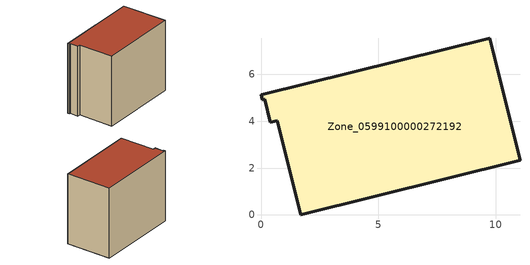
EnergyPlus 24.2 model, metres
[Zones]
Zone_0599100000272192
 floor ground (C_G): 9.74,7.54 11.04,2.33 1.69,0 0.69,4.02 0.4,3.95 0.16,4.93 0.05,4.91 0,5.12 z0
 wall outside (C_F): 11.04,2.33 9.74,7.54 0,5.12 0.05,4.91 0.16,4.93 0.4,3.95 0.69,4.02 1.69,0 11.04,2.33 z0:8.36
 roof outside (C_R): 1.69,0 11.04,2.33 9.74,7.54 0,5.12 0.05,4.91 0.16,4.93 0.4,3.95 0.69,4.02 z8.36
[BUILDING]
Pand.0599100000272192: North Axis=0; Terrain=City; Loads Convergence Tolerance Value=0.04; Temperature Convergence Tolerance Value=0.4; Solar Distribution=FullExterior; Maximum Number of Warmup Days=25; Minimum Number of Warmup Days=1
[Site:Location]
Rotterdam.The.Hague.AP_ZH_NLD Design_Conditions: Latitude=51.96; Longitude=4.45; Time Zone=1; Elevation=-4.5
[SITE:GROUNDTEMPERATURE:BUILDINGSURFACE]
18, 18, 18, 18, 18, 18, 18, 18, 18, 18, 18, 18
[MATERIAL] Thermal Absorptance=0.9; Solar Absorptance=0.7; Visible Absorptance=0.7
Name | Roughness | Thickness | Conductivity | Density | Specific Heat
G.TC.1975-1991 | MediumSmooth | 0.15 | 0.288461 | 540 | 1210
F.TC.1975-1991 | Rough | 0.3 | 0.230769 | 1920 | 840
R.TC.1975-1991 | MediumRough | 0.2 | 0.153846 | 1500 | 1000
[CONSTRUCTION]
C_G: G.TC.1975-1991
C_F: F.TC.1975-1991
C_R: R.TC.1975-1991
[ZONE]
Zone_0599100000272192: Type=1; Multiplier=1; Ceiling Height=Autocalculate; Volume=Autocalculate; Floor Area=autocalculate; Part of Total Floor Area=Yes
[ZONEINFILTRATION:DESIGNFLOWRATE]
Infil_Zone_0599100000272192: Zone or ZoneList or Space or SpaceList=Zone_0599100000272192; Schedule=AlwaysOn; Design Flow Rate Calculation Method=Flow/Area; Flow Rate per Floor Area=0.003; Constant Term Coefficient=1; Temperature Term Coefficient=0; Velocity Term Coefficient=0; Velocity Squared Term Coefficient=0
[HVACTEMPLATE:ZONE:IDEALLOADSAIRSYSTEM]
Zone_0599100000272192: Maximum Heating Supply Air Temperature=50; Minimum Cooling Supply Air Temperature=13; Maximum Heating Supply Air Humidity Ratio=0.0156; Minimum Cooling Supply Air Humidity Ratio=0.0077; Heating Limit=NoLimit; Cooling Limit=NoLimit; Dehumidification Control Type=ConstantSensibleHeatRatio; Cooling Sensible Heat Ratio=0.7; Dehumidification Setpoint=60; Humidification Control Type=None; Humidification Setpoint=30; Outdoor Air Method=None; Outdoor Air Flow Rate per Person=0.00944; Outdoor Air Flow Rate per Zone Floor Area=0; Outdoor Air Flow Rate per Zone=0; Demand Controlled Ventilation Type=None; Outdoor Air Economizer Type=NoEconomizer; Heat Recovery Type=None; Sensible Heat Recovery Effectiveness=0.7; Latent Heat Recovery Effectiveness=0.65
[ZONECONTROL:THERMOSTAT]
ThermostatControl_Zone_0599100000272192: Zone or ZoneList=Zone_0599100000272192; Control Type Schedule=DualSetpointControlType; Control 1=Thermostat_Zone_0599100000272192; Temperature Difference Between Cutout And Setpoint=0
[THERMOSTATSETPOINT:DUALSETPOINT]
Thermostat_Zone_0599100000272192: Heating Setpoint Temperature Schedule=HeatingSetpoint_Zone_0599100000272192; Cooling Setpoint Temperature Schedule=CoolingSetpoint_Zone_0599100000272192
[SCHEDULE:COMPACT]
HeatingSetpoint_Zone_0599100000272192: Through: 12/31, For: AllDays, Until: 24:00, 21
CoolingSetpoint_Zone_0599100000272192: Through: 12/31, For: AllDays, Until: 24:00, 24
DualSetpointControlType: Through: 12/31, For: AllDays, Until: 24:00, 4
AlwaysOn: Through: 12/31, For: AllDays, Until: 24:00, 1
